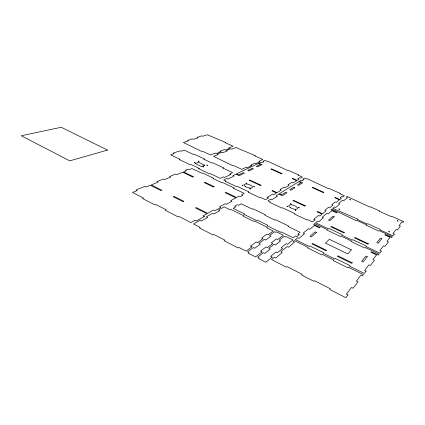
<?xml version="1.0" encoding="UTF-8"?>
<svg xmlns="http://www.w3.org/2000/svg" width="425" height="425" viewBox="0 0 425 425"><rect width="100%" height="100%" fill="white"/><g stroke="black" fill="none" stroke-linecap="round" stroke-linejoin="round"><path stroke-width="0.64" d="M295.874 210.242L295.083 210.008L295.874 210.242M287.789 206.444L286.997 206.21L287.789 206.444M195.091 162.855L194.342 162.663L195.091 162.855M250.538 188.934L249.773 188.705L250.538 188.934M246.861 183.334L246.102 183.111L246.861 183.334M242.957 185.369L242.192 185.146L242.957 185.369M398.082 221.074L397.332 220.782L398.082 221.074M389.491 231.928L388.705 231.614L389.491 231.928M207.549 165.304L206.816 165.086L207.549 165.304M203.66 166.898L202.922 166.68L203.66 166.898M199.043 161.33L198.316 161.112L199.043 161.33M350.519 199.872L349.796 199.623L350.519 199.872M254.368 186.862L253.624 186.602L254.368 186.862M339.697 209.249L338.938 208.988L339.697 209.249M291.242 204.101L290.477 203.814L291.242 204.101M347.985 294.95L345.876 297.723L329.742 289.446L330.31 288.777L314.564 280.702L313.963 281.345L301.58 274.991L302.202 274.369L287.05 266.602L286.397 267.197L271.527 259.569L274.247 257.295L275.708 258.044L282.253 252.53L280.819 251.802L287.093 246.564L288.495 247.265L294.461 242.239L293.08 241.554L294.249 240.582L308.136 247.408L307.578 247.918L321.762 254.899L322.293 254.373L333.822 260.042L333.312 260.589L348.011 267.824L348.489 267.256L363.455 274.619L362.557 275.798L361.038 275.049L356.384 281.106L357.93 281.876L353.079 288.251L351.502 287.454L346.37 294.127L347.985 294.95M366.1 271.139L364.347 273.445L349.44 266.135L349.913 265.572L335.33 258.427L334.831 258.963L323.345 253.327L323.866 252.806L309.788 245.905L309.241 246.404L295.407 239.615L297.686 237.708L299.046 238.377L304.555 233.734L303.222 233.086L308.518 228.655L309.836 229.288L314.399 225.441L319.595 227.906L320.083 227.481L313.602 224.411L314.59 223.582L327.569 229.723L327.096 230.153L340.329 236.422L340.781 235.971L351.523 241.055L351.092 241.517L364.767 247.993L365.171 247.515L379.073 254.092L378.314 255.09L371.307 251.765L370.908 252.259L376.523 254.92L372.991 259.516L374.425 260.201L370.356 265.551L368.895 264.839L364.613 270.412L366.1 271.139M381.31 251.154L379.822 253.103L365.973 246.564L366.371 246.091L352.798 239.684L352.373 240.141L341.673 235.083L342.114 234.643L328.977 228.443L328.509 228.868L315.578 222.758L317.517 221.138L318.793 221.738L323.494 217.775L322.24 217.191L326.777 213.398L328.01 213.972L331.93 210.667L336.807 212.904L337.227 212.542L331.144 209.753L331.994 209.042L356.166 220.66L356.548 220.278L366.605 224.878L366.233 225.271L379.015 231.126L379.36 230.717L392.339 236.656L391.691 237.506L385.151 234.51L384.816 234.929L390.049 237.331L387.037 241.257L388.37 241.873L384.912 246.415L383.552 245.783L379.923 250.5L381.31 251.154M394.257 234.138L392.982 235.811L380.051 229.904L380.391 229.495L367.699 223.704L367.338 224.092L357.319 219.512L357.696 219.135L332.844 208.335L334.517 206.933L335.713 207.48L339.772 204.058L338.592 203.527L342.523 200.244L343.682 200.765L347.453 197.588L346.311 197.078L347.055 196.456L369.824 207.06L370.159 206.731L379.61 210.928L379.286 211.273L391.282 216.607L391.584 216.251L403.75 221.659L403.187 222.397L401.96 221.85L399.075 225.601L400.323 226.164L397.348 230.074L396.073 229.5L392.96 233.548L394.257 234.138M299.237 207.852L298.456 207.575L299.237 207.852M367.28 256.785L363.072 262.028L361.622 261.327L365.856 256.105L367.28 256.785M381.714 238.797L378.133 243.254L376.784 242.627L380.391 238.181L381.714 238.797M352.24 262.82L351.778 263.367L337.307 256.302L337.801 255.776L352.24 262.82M368.348 243.759L367.954 244.221L354.477 237.883L354.896 237.437L368.348 243.759M351.353 249.863L347.751 253.884L325.422 243.1L329.354 239.323L351.353 249.863M326.442 250.24L325.933 250.75L311.961 243.929L312.497 243.44L326.442 250.24M344.303 232.464L343.873 232.9L330.82 226.764L331.277 226.344L344.303 232.464M316.439 232.448L311.281 236.985L309.931 236.332L315.116 231.816L316.439 232.448M334.204 216.83L329.789 220.713L328.525 220.123L332.961 216.256L334.204 216.83M272.112 257.114L265.864 262.289L258.48 258.469L259.202 257.895L257.736 257.136L263.404 252.663L264.849 253.401L270.289 249.077L268.866 248.354L274.125 244.21L275.527 244.912L280.58 240.895L279.198 240.21L284.086 236.353L285.446 237.023L286.046 236.55L292.873 239.907L287.518 244.343L286.126 243.653L281.159 247.732L282.572 248.444L277.44 252.694L276.006 251.972L270.651 256.365L272.112 257.114M299.136 234.717L296.894 236.576L295.54 235.912L293.25 237.798L281.09 231.837L280.489 232.294L267.197 225.776L267.819 225.335L257.385 220.219L256.743 220.644L243.892 214.338L244.556 213.929L233.208 208.367L235.907 206.805L234.664 206.199L237.325 204.675L238.558 205.275L241.172 203.766L252.296 209.153L252.928 208.771L265.482 214.837L264.876 215.241L275.103 220.192L275.692 219.778L288.671 226.052L288.102 226.482L300.002 232.247L297.792 234.063L299.136 234.717M314.978 219.943L312.524 221.956L307.424 219.55L306.919 219.948L294.302 213.982L294.828 213.594L282.455 207.745L281.908 208.117L269.726 202.353L270.289 201.997L267.883 200.855L270.704 199.107L271.894 199.67L277.35 196.26L276.176 195.712L278.832 194.06L282.338 195.686L286.949 192.759L285.791 192.227L281.69 194.815L279.358 193.736L298.86 181.629L301.054 182.617L297.404 184.912L298.515 185.417L302.6 182.824L299.312 181.347L301.102 180.237L302.191 180.721L303.955 179.621L302.871 179.137L304.613 178.054L306.77 179.015L307.201 178.744L328.674 188.758L329.072 188.466L340.26 193.439L339.878 193.742L344.409 195.755L342.901 196.993L341.758 196.483L340.223 197.737L341.371 198.252L339.819 199.527L335.203 197.455L334.804 197.774L339.426 199.851L336.244 202.465L335.07 201.933L331.776 204.622L332.966 205.158L329.587 207.937L328.382 207.384L324.886 210.237L326.103 210.8L322.511 213.748L317.587 211.464L317.119 211.836L322.054 214.126L319.743 216.028L318.495 215.443L313.708 219.343L314.978 219.943M261.965 251.929L255.547 256.95L248.264 253.188L249.008 252.631L247.562 251.882L253.39 247.541L254.809 248.269L260.398 244.067L258.995 243.36L264.398 239.328L265.779 240.024L270.969 236.125L269.609 235.445L274.635 231.699L275.979 232.358L276.59 231.896L283.332 235.211L277.817 239.525L276.447 238.839L271.336 242.808L272.728 243.509L267.447 247.637L266.034 246.92L260.53 251.191L261.965 251.929M251.967 246.813L246.123 251.138L238.962 247.44L238.202 247.982L224.081 240.672L224.862 240.157L213.791 234.435L212.989 234.94L199.373 227.896L200.202 227.417L193.513 223.959L200.095 220.293L201.413 220.963L207.74 217.414L206.444 216.755L212.569 213.345L213.849 213.988L219.746 210.678L218.482 210.051L224.198 206.863L230.462 209.95L231.152 209.552L243.833 215.788L243.164 216.203L253.497 221.292L254.15 220.862L267.261 227.311L266.634 227.758L273.296 231.041L268.249 234.77L266.895 234.095L261.646 237.947L263.022 238.637L257.598 242.654L256.201 241.942L250.553 246.091L251.967 246.813M305.421 205.822L304.932 206.178L292.953 200.616L293.457 200.276L305.421 205.822M323.797 192.339L323.382 192.642L312.131 187.59L312.561 187.298L323.797 192.339M294.769 187.792L290.918 190.241L289.776 189.72L293.643 187.282L294.769 187.792M268.318 197.986L265.487 199.723L260.711 197.466L260.132 197.811L248.317 192.222L248.917 191.893L237.32 186.41L236.704 186.729L225.282 181.321L225.919 181.018L223.656 179.95L226.807 178.452L227.928 178.983L234.037 176.062L232.932 175.546L235.907 174.133L239.201 175.663L244.38 173.15L243.297 172.651L238.685 174.872L236.497 173.852L258.389 163.455L260.461 164.385L256.349 166.366L257.401 166.839L262.007 164.608L258.899 163.211L260.913 162.254L261.943 162.711L263.93 161.766L262.905 161.309L264.871 160.374L266.905 161.282L267.394 161.048L287.608 170.489L288.065 170.239L298.632 174.935L298.191 175.196L302.467 177.097L300.709 178.171L299.636 177.692L297.845 178.776L298.929 179.265L297.123 180.365L292.772 178.415L292.31 178.691L296.671 180.646L292.968 182.909L291.863 182.41L288.038 184.732L289.159 185.242L285.233 187.643L284.107 187.122L280.054 189.582L281.196 190.113L277.036 192.658L272.414 190.512L271.878 190.83L276.505 192.982L273.828 194.618L272.659 194.071L267.134 197.428L268.318 197.986M204.367 216.532L196.334 220.973L195.017 220.299L190.852 222.588L179.021 216.474L178.155 216.92L165.235 210.237L166.122 209.812L155.98 204.574L155.077 204.983L142.603 198.533L143.528 198.14L132.52 192.456L137.142 190.597L135.942 189.98L144.904 186.394L146.088 186.995L150.418 185.252L161.107 190.639L161.946 190.278L151.273 184.912L157.988 182.208L156.83 181.629L163.338 179.031L164.486 179.6L170.77 177.071L169.639 176.513L175.738 174.075L176.858 174.622L182.755 172.247L192.828 177.097L193.54 176.795L183.483 171.955L186.352 170.802L185.247 170.276L188.078 169.145L189.173 169.665L191.957 168.55L201.848 173.251L202.523 172.959L213.669 178.256L213.01 178.558L222.078 182.867L222.721 182.559L234.212 188.015L233.58 188.339L244.104 193.338L241.628 194.703L242.813 195.266L240.306 196.653L239.11 196.084L236.55 197.487L225.834 192.334L225.17 192.674L235.907 197.843L230.642 200.733L231.859 201.328L226.435 204.324L225.202 203.724L219.576 206.81L220.825 207.427L215.023 210.641L213.754 210.008L207.729 213.318L196.297 207.565L195.511 207.968L206.964 213.738L203.07 215.879L204.367 216.532M260.987 185.215L260.435 185.518L249.178 180.296L249.746 179.998L260.987 185.215M282.014 173.586L281.536 173.852L270.922 169.081L271.41 168.826L282.014 173.586M253.183 168.884L248.843 170.988L247.77 170.494L252.121 168.401L253.183 168.884M183.823 201.285L183.016 201.673L173.188 196.722L174.011 196.35L183.823 201.285M214.12 186.697L213.44 187.027L204.202 182.575L204.898 182.261L214.12 186.697M251.621 165.692L247.318 167.726L246.256 167.243L241.814 169.325L233.298 165.421L232.725 165.676L213.499 156.336L218.248 154.477L217.228 154.015L221.855 152.214L222.865 152.665L227.354 150.907L226.36 150.461L230.743 148.755L231.726 149.196L235.987 147.528L255.271 155.662L254.772 155.885L262.841 159.471L258.862 161.335L259.887 161.792L255.813 163.715L254.777 163.248L250.575 165.219L251.621 165.692M230.727 174.521L224.575 177.406L223.46 176.88L220.288 178.357L210.269 173.618L209.61 173.91L198.634 168.714L199.304 168.438L190.666 164.353L189.98 164.618L179.323 159.577L180.019 159.322L170.584 154.865L174.096 153.653L173.065 153.165L179.913 150.822L180.933 151.3L184.259 150.153L193.449 154.424L194.097 154.185L204.452 158.987L203.819 159.237L212.229 163.136L212.851 162.881L223.497 167.822L222.886 168.087L232.629 172.608L229.627 174.006L230.727 174.521M204.813 165.24L201.546 166.568L195.112 163.54L198.422 162.244L204.813 165.24M220.857 151.757L216.219 153.553L215.204 153.09L210.423 154.923L202.295 151.194L201.678 151.422L183.377 142.518L188.429 140.882L187.457 140.441L192.382 138.863L193.343 139.299L198.13 137.753L197.179 137.323L201.848 135.825L202.789 136.244L207.331 134.778L225.877 142.593L225.335 142.789L233.065 146.227L228.778 147.873L229.76 148.314L225.367 150.014L224.373 149.563L219.852 151.305L220.857 151.757M107.493 150.083L69.743 160.847L21.25 135.761L61.221 127.277L107.493 150.083M245.475 186.58A4.404 1.657 17.1 0 0 252.445 187.457A4.404 1.657 17.1 0 0 246.968 184.046A4.404 1.657 17.1 0 0 245.475 186.58M290.477 207.735A4.579 1.758 19.1 0 0 297.473 208.542A4.579 1.758 19.1 0 0 291.476 204.861A4.579 1.758 19.1 0 0 290.477 207.735"/></g></svg>
